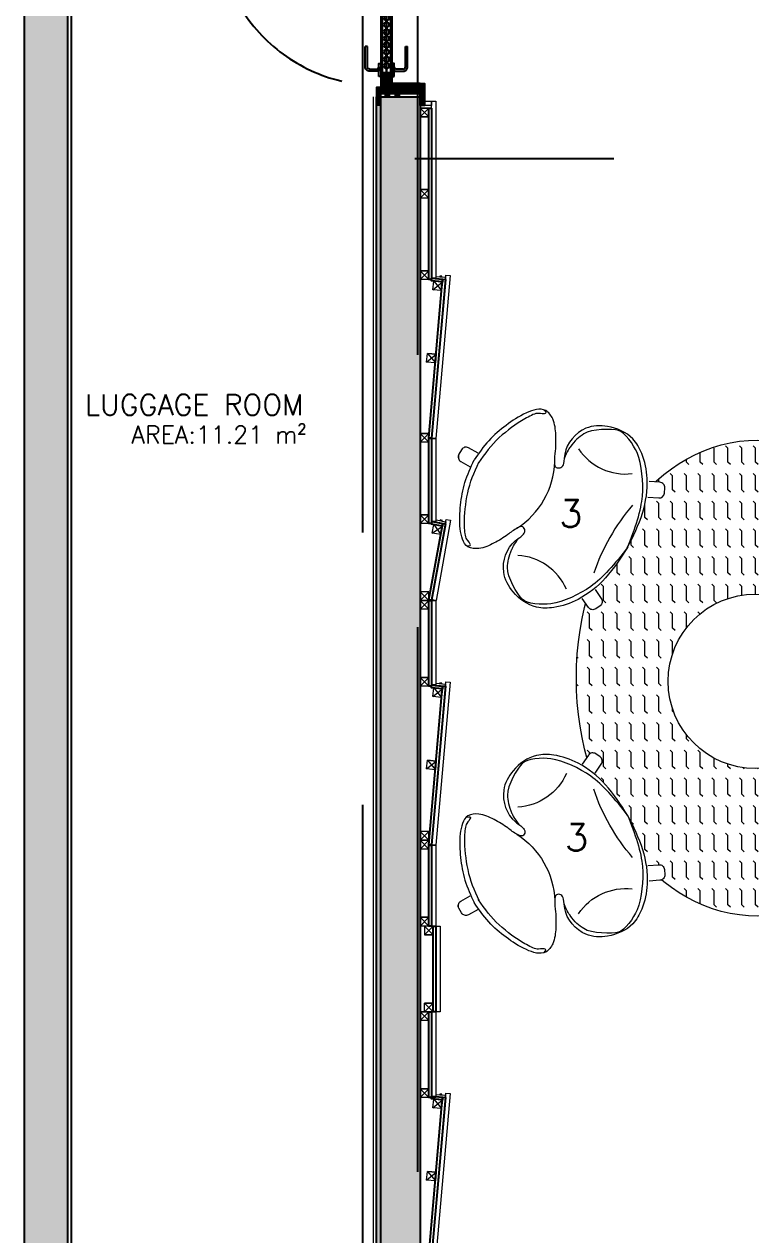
# Model space of a CAD drawing. Extents: x 820 to 5791, y 1495 to 5010.
# Drawn here: x 2574 to 2908, y 2253 to 2808 of the extents above; entities that cross this region are included whole.
import ezdxf
from ezdxf.enums import TextEntityAlignment as Align

# ---------------------------------------------------------------- set-up
doc = ezdxf.new("R2010")
doc.units = 0
doc.header["$LTSCALE"] = 20
for name, pattern in [('ACAD_ISO03W100', [30, 12, -18]), ('CACHE', [0.375, 0.25, -0.125]), ('DASHED', [0.75, 0.5, -0.25]), ('HIDDENX2', [0.75, 0.5, -0.25])]:
    doc.linetypes.add(name, pattern=pattern)
doc.layers.get('0').update_dxf_attribs({"linetype": 'CONTINUOUS', "lineweight": 15})
for name, color, linetype in [('0-HSL-HTC-DOOR', 251, 'CONTINUOUS'), ('0-LNS-PRL-DOOR', 12, 'HIDDENX2'), ('2_V_Wall', 43, 'CONTINUOUS'), ('2_V_Wall_Gasblock', 133, 'CONTINUOUS'), ('2_V_Wall_Gypsumboard_Fire', 232, 'CONTINUOUS'), ('3-OPN-XDR', 3, 'CONTINUOUS'), ('3-OPN-XDR-HARDWARE', 60, 'CONTINUOUS'), ('6_V_Sanitary', 191, 'CONTINUOUS'), ('7_V_Border', 83, 'CONTINUOUS'), ('Alan', 102, 'CONTINUOUS'), ('Kiriş', 7, 'CONTINUOUS'), ('Oda', 7, 'CONTINUOUS'), ('V_KAPLAMA_01', 71, 'CONTINUOUS')]:
    doc.layers.add(name, color=color, linetype=linetype)
for name, color, linetype, lineweight in [('3_V_Profile_Metal', 141, 'CONTINUOUS', 15), ('6_S_Furniture', 155, 'CONTINUOUS', 13), ('_00_TT_PLASTER INTERIOR', 60, 'CONTINUOUS', 0), ('_00_TT_RUG', 20, 'CONTINUOUS', 0), ('_00_TT_WALL LOBBY CERAMIC TILE BIG SIZE', 40, 'CONTINUOUS', 0)]:
    doc.layers.add(name, color=color, linetype=linetype, lineweight=lineweight)
doc.layers.add('_00_TT_AREA', color=140, linetype='CONTINUOUS', plot=False)
doc.styles.get("Standard").update_dxf_attribs({"font": 'txttw.shx'})
pattern_1 = [(135, (-1904.3131, 3446.79513), (-0.449012806, -0.449012806), [])]
pattern_2 = [(135, (-1904.3135, 3433.39654), (-0.449012806, -0.449012806), [])]

# ---------------------------------------------------------------- blocks, each defined once
blk = doc.blocks.new('A$Cb7b47a2f')
at = {"layer": '_00_TT_RUG', "transparency": 33554483}
h = blk.add_hatch(dxfattribs=at)
h.set_pattern_fill('FLEX', color=256)
h.set_pattern_definition([(0, (8995.4445, 35748.9666), (0, 6.35), [6.35, -6.35]), (45, (9001.7945, 35748.9666), (0, 6.35), [1.5875, -5.8052561, 1.5875, -8.9802561])])
edge = h.paths.add_edge_path()
edge.add_ellipse((-109.31, 0), major_axis=(-109.31, 0), ratio=0.762275, start_angle=0, end_angle=360)
at = {"layer": '_00_TT_RUG'}
blk.add_ellipse((-109.31, 0), major_axis=(-109.31, 0), ratio=0.762275, dxfattribs=at)
blk = doc.blocks.new('Poltrona Swan Lintz bege1')
at = {"ltscale": 0.1}
blk.add_wipeout([(0.0317, 0.0614), (0.0258, 0.0756), (0.0117, 0.0814), (-0.0083, 0.0814), (-0.0224, 0.0756), (-0.0283, 0.0614), (-0.0283, 0.0199), (-0.028, 0.0172), (-0.1118, 0.0019), (-0.1862, -0.0265), (-0.2386, -0.0549), (-0.2871, -0.0951), (-0.2972, -0.116), (-0.2982, -0.1245), (-0.2971, -0.1363), (-0.2935, -0.1467), (-0.2859, -0.1603), (-0.2731, -0.1761), (-0.2514, -0.1938), (-0.1978, -0.2262), (-0.1444, -0.2515), (-0.1328, -0.2596), (-0.1294, -0.267), (-0.13, -0.2757), (-0.1359, -0.2837), (-0.1439, -0.2862), (-0.1582, -0.2828), (-0.1731, -0.277), (-0.1969, -0.2673), (-0.2077, -0.2652), (-0.2382, -0.2633), (-0.2548, -0.2649), (-0.268, -0.2683), (-0.285, -0.2744), (-0.3023, -0.2825), (-0.3229, -0.2979), (-0.3372, -0.313), (-0.3473, -0.3275), (-0.3572, -0.3458), (-0.3645, -0.364), (-0.3702, -0.385), (-0.3735, -0.4067), (-0.3747, -0.431), (-0.372, -0.4563), (-0.3635, -0.4823), (-0.3538, -0.5004), (-0.339, -0.5228), (-0.3225, -0.5425), (-0.3016, -0.563), (-0.2793, -0.5797), (-0.2521, -0.5975), (-0.2719, -0.6395), (-0.2741, -0.6478), (-0.2727, -0.6553), (-0.2683, -0.6624), (-0.2624, -0.6661), (-0.2443, -0.6747), (-0.2378, -0.6766), (-0.2291, -0.6756), (-0.2237, -0.6725), (-0.2177, -0.6651), (-0.1999, -0.6276), (-0.1982, -0.623), (-0.1641, -0.6343), (-0.1293, -0.6423), (-0.0978, -0.648), (-0.0554, -0.6525), (0.0017, -0.6553), (0.0629, -0.652), (0.1166, -0.646), (0.1667, -0.6349), (0.2044, -0.6223), (0.2253, -0.6651), (0.2289, -0.6705), (0.2325, -0.6735), (0.2362, -0.6753), (0.2408, -0.6765), (0.2456, -0.6767), (0.252, -0.6747), (0.27, -0.6661), (0.2741, -0.6634), (0.2778, -0.6595), (0.2805, -0.655), (0.2816, -0.6503), (0.2814, -0.6461), (0.2796, -0.6395), (0.2619, -0.6019), (0.2583, -0.5959), (0.2807, -0.5815), (0.2986, -0.5678), (0.3106, -0.557), (0.3271, -0.5417), (0.3468, -0.5167), (0.3585, -0.4996), (0.3662, -0.4843), (0.3741, -0.4608), (0.3783, -0.4373), (0.3782, -0.4251), (0.3777, -0.4114), (0.3756, -0.3962), (0.3732, -0.3843), (0.3702, -0.3728), (0.3634, -0.353), (0.3552, -0.3343), (0.3392, -0.3118), (0.3211, -0.293), (0.3075, -0.2839), (0.2912, -0.2751), (0.2764, -0.2696), (0.2598, -0.2652), (0.2445, -0.2634), (0.2288, -0.2627), (0.2115, -0.2644), (0.1938, -0.2694), (0.1765, -0.277), (0.1638, -0.2821), (0.1555, -0.2844), (0.1506, -0.2851), (0.1448, -0.2848), (0.1394, -0.283), (0.1357, -0.2795), (0.1331, -0.2746), (0.1318, -0.2689), (0.1336, -0.2637), (0.1387, -0.2577), (0.1478, -0.2515), (0.2067, -0.2239), (0.2507, -0.1965), (0.273, -0.1791), (0.2929, -0.1553), (0.3, -0.1398), (0.302, -0.127), (0.3006, -0.116), (0.2973, -0.1065), (0.2902, -0.0951), (0.2796, -0.0836), (0.2554, -0.0635), (0.2253, -0.0436), (0.1858, -0.0242), (0.141, -0.0059), (0.1025, 0.006), (0.0559, 0.0143), (0.0358, 0.0169), (0.0317, 0.0172)], dxfattribs=at).dxf.layer = '6_S_Furniture'
at = {"layer": '6_S_Furniture', "ltscale": 0.2}
for points in [[(0.0317, 0.0199), (0.0317, 0.0614, 0.414214), (0.0117, 0.0814), (-0.0083, 0.0814, 0.414214), (-0.0283, 0.0614), (-0.0283, 0.0199)], [(-0.1999, -0.6276), (-0.2177, -0.6651, -0.414214), (-0.2443, -0.6747), (-0.2624, -0.6661, -0.414214), (-0.2719, -0.6395), (-0.2542, -0.6019)], [(0.2076, -0.6276), (0.2253, -0.6651, 0.414214), (0.252, -0.6747), (0.27, -0.6661, 0.414214), (0.2796, -0.6395), (0.2619, -0.6019)]]:
    blk.add_lwpolyline(points, format="xyb", dxfattribs=at)
at = {"layer": '6_S_Furniture', "ltscale": 0.1}
for centre, radius, start, end in [((0.0017, 0.026), 0.3136, 242.2295, 297.7705), ((-0.4259, -0.4026), 0.2158, 323.4202, 26.6325), ((0.4293, -0.4026), 0.2158, 153.3675, 216.5798), ((0.0017, -1.3703), 0.7926, 79.0911, 100.9089)]:
    blk.add_arc(centre, radius, start, end, dxfattribs=at)
at = {"layer": '6_S_Furniture', "ltscale": 0.2}
blk.add_spline([(0.0017, -0.6553), (-0.141, -0.6399), (-0.2648, -0.5898), (-0.3376, -0.5243), (-0.3692, -0.4665), (-0.3626, -0.3599), (-0.3154, -0.2913), (-0.1898, -0.2696), (-0.1562, -0.2835), (-0.1366, -0.2829), (-0.1286, -0.2685), (-0.1422, -0.2529), (-0.1829, -0.2331), (-0.2363, -0.2038), (-0.2837, -0.1632), (-0.2983, -0.124), (-0.2537, -0.0648), (-0.1739, -0.0204), (-0.0902, 0.0079), (0.0017, 0.0199)], degree=3, dxfattribs=at)
at = {"layer": '6_S_Furniture', "ltscale": 0.1}
blk.add_spline([(0.0017, -0.6553), (0.1444, -0.6399), (0.2682, -0.5898), (0.341, -0.5243), (0.3726, -0.4665), (0.366, -0.3599), (0.3188, -0.2913), (0.1932, -0.2696), (0.1596, -0.2835), (0.14, -0.2829), (0.132, -0.2685), (0.1456, -0.2529), (0.1863, -0.2331), (0.2397, -0.2038), (0.2871, -0.1632), (0.3017, -0.124), (0.2571, -0.0648), (0.1773, -0.0204), (0.0936, 0.0079), (0.0017, 0.0199)], degree=3, dxfattribs=at)
for points, knots in [([(-0.2972, -0.116), (-0.2888, -0.1493), (-0.279, -0.1108), (-0.2658, -0.0914), (-0.2459, -0.0794), (-0.1961, -0.0498), (-0.1597, -0.0342), (-0.0806, -0.0083), (-0.0401, -0.0037), (0.0031, 0), (0.0033, 0), (0.0034, 0)], [1.0460733, 1.0460733, 1.0460733, 1.0460733, 1.094915, 1.094915, 1.148839, 1.148839, 1.278443, 1.278443, 1.4080471, 1.4080471, 1.4084612, 1.4084612, 1.4084612, 1.4084612]), ([(0.3006, -0.116), (0.2922, -0.1493), (0.2824, -0.1108), (0.2692, -0.0914), (0.2493, -0.0794), (0.1995, -0.0498), (0.1631, -0.0342), (0.084, -0.0083), (0.0435, -0.0037), (0.0003, 0), (0.0001, 0), (0, 0)], [1.0460733, 1.0460733, 1.0460733, 1.0460733, 1.094915, 1.094915, 1.148839, 1.148839, 1.278443, 1.278443, 1.4080471, 1.4080471, 1.4084612, 1.4084612, 1.4084612, 1.4084612]), ([(0.0038, -0.6552), (-0.0754, -0.6455), (-0.1492, -0.6303), (-0.2457, -0.5845), (-0.3, -0.5471), (-0.3516, -0.4814), (-0.3769, -0.4279), (-0.3628, -0.3787), (-0.3253, -0.3114), (-0.2736, -0.2854), (-0.2536, -0.2776), (-0.2225, -0.2746), (-0.2023, -0.2726), (-0.1731, -0.277)], [0, 0, 0, 0, 0.1977182, 0.1977182, 0.3954364, 0.3954364, 0.5235526, 0.5235526, 0.6516687, 0.6516687, 0.7247006, 0.7247006, 0.7265872, 0.7265872, 0.7265872, 0.7265872]), ([(-0.0004, -0.6552), (0.0788, -0.6455), (0.1526, -0.6303), (0.2491, -0.5845), (0.3034, -0.5471), (0.355, -0.4814), (0.3803, -0.4279), (0.3663, -0.3787), (0.3287, -0.3114), (0.277, -0.2854), (0.257, -0.2776), (0.2259, -0.2746), (0.2057, -0.2726), (0.1765, -0.277)], [0, 0, 0, 0, 0.1977182, 0.1977182, 0.3954364, 0.3954364, 0.5235526, 0.5235526, 0.6516687, 0.6516687, 0.7247006, 0.7247006, 0.7265872, 0.7265872, 0.7265872, 0.7265872])]:
    blk.add_open_spline(points, degree=3, knots=knots, dxfattribs=at)
blk = doc.blocks.new('A$C30870bd7')
at = {"ltscale": 0.1}
blk.add_wipeout([(0, -40.05), (1.53, -40.02), (2.37, -39.99), (3.6, -39.9), (5.18, -39.72), (7.51, -39.35), (9.11, -39.01), (11.01, -38.51), (12.27, -38.13), (14.16, -37.48), (17.15, -36.21), (19.29, -35.1), (21.53, -33.78), (23.61, -32.4), (25.7, -30.74), (27.86, -28.8), (30.02, -26.53), (31.53, -24.7), (32.98, -22.77), (34.38, -20.56), (35.53, -18.51), (36.7, -16.11), (37.46, -14.14), (38.25, -12.02), (38.94, -9.36), (39.53, -6.51), (39.86, -3.92), (40.08, -0.01), (39.94, 3.06), (39.55, 6.41), (38.75, 10.07), (37.58, 13.88), (36.11, 17.37), (34.5, 20.31), (33, 22.69), (31.11, 25.16), (29.11, 27.52), (26.27, 30.28), (23.04, 32.75), (21.03, 34.09), (17.86, 35.82), (15.6, 36.89), (12.98, 37.89), (10.61, 38.64), (7.29, 39.38), (4.81, 39.75), (1.82, 40), (-1.27, 40.05), (-4.84, 39.78), (-7.75, 39.3), (-10.41, 38.67), (-14.33, 37.42), (-17.15, 36.18), (-19.47, 35.03), (-21.65, 33.71), (-23.71, 32.25), (-25.79, 30.7), (-28.2, 28.45), (-30.18, 26.36), (-31.96, 24.17), (-33.27, 22.37), (-34.49, 20.36), (-35.79, 17.91), (-37.2, 14.81), (-38.08, 12.43), (-39.06, 8.85), (-39.37, 7.24), (-39.82, 4.39), (-40.03, 1.69), (-40.04, -1.17), (-39.86, -4.01), (-39.51, -6.68), (-39, -9.1), (-38.36, -11.57), (-37.76, -13.35), (-36.88, -15.64), (-36.07, -17.45), (-35.16, -19.2), (-34.17, -20.92), (-32.92, -22.81), (-31.7, -24.51), (-30.34, -26.14), (-28.9, -27.73), (-26.94, -29.67), (-24.83, -31.45), (-22.38, -33.24), (-19.54, -35.01), (-17.32, -36.12), (-15.2, -37.08), (-12.7, -38.01), (-9.56, -38.92), (-6.42, -39.55), (-3.35, -39.92), (-1.3, -40.04)], dxfattribs=at).dxf.layer = '6_S_Furniture'
at = {"layer": '6_S_Furniture', "ltscale": 0.1}
blk.add_circle((0, 0), 40.05, dxfattribs=at)
blk = doc.blocks.new('926.20.803_p')
at = {"layer": '3-OPN-XDR-HARDWARE'}
for points in [[(-0.35, -0.61), (-0.35, -3.71), (-0.05, -3.71), (-0.05, -0.7)], [(0.35, -0.61), (0.35, -3.71), (0.05, -3.71), (0.05, -0.7)]]:
    blk.add_lwpolyline(points, dxfattribs=at)
for radius in [0.7, 0.4]:
    blk.add_circle((0, 0), radius, dxfattribs=at)
blk = doc.blocks.new('kulp')
at = {"layer": '3-OPN-XDR-HARDWARE'}
for p, q in [((-10.8, 6.2), (-10.8, 7.2)), ((0.75, 1), (-0.75, 1))]:
    blk.add_line(p, q, dxfattribs=at)
for points in [[(-0.5, 5.2), (-0.5, 5.2), (-0.5, 2, -0.414214), (-1.5, 1), (-1.5, 1), (0.5, 1), (0.5, 5.2, 0.414214), (-1.5, 7.2), (-10.8, 7.2)], [(-0.5, 5.2), (-0.5, 5.2), (-0.5, 5.2, 0.414214), (-1.5, 6.2), (-10.8, 6.2)]]:
    blk.add_lwpolyline(points, format="xyb", dxfattribs=at)
blk.add_lwpolyline([(3, 1), (-3, 1), (-3, 0), (3, 0)], close=True, dxfattribs=at)
blk = doc.blocks.new('KAPI-18')
at = {"layer": '0-HSL-HTC-DOOR'}
h = blk.add_hatch(dxfattribs=at)
h.set_pattern_fill('ANSI31', color=256, scale=0.2, angle=90, style=0)
h.set_pattern_definition(pattern_2)
h.paths.add_polyline_path([(-1362.8, 9605.06), (-1362.8, 9604.06), (-1365.5, 9604.06), (-1365.49, 9612.06), (-1363.49, 9612.06), (-1363.5, 9605.06)])
h = blk.add_hatch(dxfattribs=at)
h.set_pattern_fill('ANSI31', color=256, scale=0.2, angle=90, style=0)
h.set_pattern_definition([(135, (-1910.3095, 3433.39654), (-0.449012806, -0.449012806), [])])
h.paths.add_polyline_path([(-1345.49, 9604.06), (-1345.49, 9602.26), (-1343.49, 9602.26), (-1343.49, 9612.26), (-1345.49, 9612.26), (-1345.49, 9605.06), (-1346.19, 9605.06), (-1346.19, 9604.06)])
h = blk.add_hatch(dxfattribs=at)
h.set_pattern_fill('ANSI31', color=256, scale=0.2, angle=90, style=0)
h.set_pattern_definition(pattern_2)
h.paths.add_polyline_path([(-1363.5, 9606.86), (-1345.49, 9606.86), (-1345.49, 9605.06), (-1346.49, 9605.06), (-1346.49, 9604.06), (-1345.49, 9604.06), (-1345.49, 9602.26), (-1357.8, 9602.26), (-1357.8, 9602.66), (-1357.3, 9602.66), (-1357.3, 9603.06), (-1357.8, 9603.06), (-1357.8, 9603.46), (-1363.5, 9603.46), (-1363.5, 9604.06), (-1362.5, 9604.06), (-1362.5, 9605.06), (-1363.5, 9605.06)])
h = blk.add_hatch(dxfattribs=at)
h.set_pattern_fill('ANSI31', color=256, scale=0.2, angle=90, style=0)
h.set_pattern_definition(pattern_2)
h.paths.add_polyline_path([(-1362.9, 9603.16), (-1362.9, 9597.16), (-1359.1, 9597.16), (-1359.1, 9603.16), (-1362.65, 9603.16)])
h = blk.add_hatch(dxfattribs=at)
h.set_pattern_fill('ANSI31', color=256, scale=0.2, angle=90, style=0)
h.set_pattern_definition(pattern_1)
h.paths.add_polyline_path([(-1359.1, 9528.56), (-1362.9, 9528.56), (-1362.9, 9534.56), (-1359.1, 9534.56)])
h = blk.add_hatch(dxfattribs=at)
h.set_pattern_fill('ANSI31', color=256, scale=0.2, angle=90, style=0)
h.set_pattern_definition(pattern_1)
h.paths.add_polyline_path([(-1363.5, 9526.66), (-1363.49, 9519.66), (-1365.49, 9519.66), (-1365.5, 9527.66), (-1363.5, 9527.66), (-1362.8, 9527.66), (-1362.8, 9526.66)])
h = blk.add_hatch(dxfattribs=at)
h.set_pattern_fill('ANSI31', color=256, scale=0.2, angle=90, style=0)
h.set_pattern_definition(pattern_1)
h.paths.add_polyline_path([(-1363.5, 9524.86), (-1345.49, 9524.86), (-1345.49, 9526.66), (-1346.49, 9526.66), (-1346.49, 9527.66), (-1345.49, 9527.66), (-1345.49, 9529.46), (-1357.8, 9529.46), (-1357.8, 9529.06), (-1357.3, 9529.06), (-1357.3, 9528.66), (-1357.8, 9528.66), (-1357.8, 9528.26), (-1363.5, 9528.26), (-1363.5, 9527.66), (-1362.5, 9527.66), (-1362.5, 9526.66), (-1363.5, 9526.66), (-1363.49, 9524.86)])
h = blk.add_hatch(dxfattribs=at)
h.set_pattern_fill('ANSI31', color=256, scale=0.2, angle=90, style=0)
h.set_pattern_definition([(135, (-1910.3095, 3446.79513), (-0.449012806, -0.449012806), [])])
h.paths.add_polyline_path([(-1345.49, 9527.66), (-1345.49, 9529.46), (-1343.99, 9529.46), (-1343.99, 9519.46), (-1345.49, 9519.46), (-1345.49, 9526.66), (-1346.19, 9526.66), (-1346.19, 9527.66)])
at = {"color": 44}
blk.add_lwpolyline([(-1358.4, 9528.56), (-1358.4, 9534.56)], dxfattribs=at)
blk.add_lwpolyline([(-1358.4, 9528.56), (-1358.4, 9534.56)], dxfattribs=at)
at = {"layer": '0-HSL-HTC-DOOR'}
for centre in [(-1360.88, 9594.11), (-1360.88, 9591.01), (-1360.88, 9587.75), (-1360.88, 9584.65), (-1360.88, 9581.55), (-1360.88, 9578.45), (-1360.88, 9575.18), (-1360.88, 9572.08), (-1360.88, 9568.98), (-1360.88, 9565.72), (-1360.88, 9562.62), (-1360.88, 9559.52), (-1360.88, 9556.42), (-1360.88, 9553.15), (-1360.88, 9550.05), (-1360.88, 9550.05), (-1360.88, 9546.95), (-1360.88, 9543.69), (-1360.88, 9540.59), (-1360.88, 9540.59)]:
    blk.add_circle(centre, 1.25, dxfattribs=at)
at = {"layer": '3-OPN-XDR'}
for points in [[(-1362.8, 9605.06), (-1362.8, 9604.06), (-1365.5, 9604.06), (-1365.49, 9612.06), (-1363.49, 9612.06), (-1363.5, 9605.06)], [(-1363.5, 9606.86), (-1345.49, 9606.86), (-1345.49, 9605.06), (-1346.49, 9605.06), (-1346.49, 9604.06), (-1345.49, 9604.06), (-1345.49, 9602.26), (-1357.8, 9602.26), (-1357.8, 9602.66), (-1357.3, 9602.66), (-1357.3, 9603.06), (-1357.8, 9603.06), (-1357.8, 9603.46), (-1363.5, 9603.46), (-1363.5, 9604.06), (-1362.5, 9604.06), (-1362.5, 9605.06), (-1363.5, 9605.06)], [(-1361.5, 9606.86), (-1361.5, 9608.36), (-1359.5, 9608.36), (-1359.5, 9606.86)], [(-1357, 9606.86), (-1357, 9608.36), (-1355, 9608.36), (-1355, 9606.86)], [(-1359.1, 9597.16), (-1359.1, 9603.16), (-1362.9, 9603.16), (-1362.9, 9597.16)], [(-1362.9, 9603.16), (-1362.9, 9597.16), (-1359.1, 9597.16), (-1359.1, 9603.16), (-1362.65, 9603.16)], [(-1359.1, 9528.56), (-1362.9, 9528.56), (-1362.9, 9534.56), (-1359.1, 9534.56)], [(-1363.5, 9524.86), (-1345.49, 9524.86), (-1345.49, 9526.66), (-1346.49, 9526.66), (-1346.49, 9527.66), (-1345.49, 9527.66), (-1345.49, 9529.46), (-1357.8, 9529.46), (-1357.8, 9529.06), (-1357.3, 9529.06), (-1357.3, 9528.66), (-1357.8, 9528.66), (-1357.8, 9528.26), (-1363.5, 9528.26), (-1363.5, 9527.66), (-1362.5, 9527.66), (-1362.5, 9526.66), (-1363.5, 9526.66), (-1363.49, 9524.86)], [(-1345.49, 9527.66), (-1345.49, 9529.46), (-1343.99, 9529.46), (-1343.99, 9519.46), (-1345.49, 9519.46), (-1345.49, 9526.66), (-1346.19, 9526.66), (-1346.19, 9527.66), (-1345.49, 9527.66)], [(-1361.5, 9523.36), (-1361.5, 9524.86), (-1359.5, 9524.86), (-1359.5, 9523.36)], [(-1357, 9523.36), (-1357, 9524.86), (-1355, 9524.86), (-1355, 9523.36)]]:
    blk.add_lwpolyline(points, close=True, dxfattribs=at)
for points in [[(-1345.49, 9604.06), (-1345.49, 9602.26), (-1343.49, 9602.26), (-1343.49, 9612.26), (-1345.49, 9612.26), (-1345.49, 9605.06), (-1346.19, 9605.06), (-1346.19, 9604.06), (-1345.49, 9604.06)], [(-1359.5, 9608.36), (-1361.5, 9606.86)], [(-1359.5, 9606.86), (-1361.5, 9608.36)], [(-1355, 9608.36), (-1357, 9606.86)], [(-1355, 9606.86), (-1357, 9608.36)], [(-1363.5, 9528.56), (-1363.5, 9603.16)], [(-1358.4, 9603.16), (-1358.4, 9603.16), (-1363.5, 9603.16)], [(-1362.9, 9528.56), (-1362.9, 9603.16)], [(-1359.1, 9603.16), (-1362.9, 9603.16)], [(-1359.1, 9528.56), (-1359.1, 9603.16)], [(-1358.4, 9528.56), (-1358.4, 9603.16)], [(-1357.8, 9602.26), (-1357.8, 9602.76)], [(-1359.1, 9534.56), (-1362.9, 9534.56)], [(-1363.5, 9526.66), (-1363.49, 9519.66), (-1365.49, 9519.66), (-1365.5, 9527.66), (-1363.5, 9527.66), (-1362.8, 9527.66), (-1362.8, 9526.66), (-1363.5, 9526.66)], [(-1358.4, 9528.56), (-1358.4, 9528.56), (-1363.5, 9528.56)], [(-1357.8, 9528.76), (-1357.8, 9528.26)], [(-1359.5, 9524.86), (-1361.5, 9523.36)], [(-1359.5, 9523.36), (-1361.5, 9524.86)], [(-1355, 9524.86), (-1357, 9523.36)], [(-1355, 9523.36), (-1357, 9524.86)], [(-1345.49, 9524.86), (-1345.49, 9526.66)]]:
    blk.add_lwpolyline(points, dxfattribs=at)
at = {"layer": '3-OPN-XDR', "color": 252}
blk.add_lwpolyline([(-1359.1, 9534.56), (-1362.9, 9534.56)], dxfattribs=at)
at = {"layer": '3-OPN-XDR-HARDWARE', "lineweight": 5}
for points in [[(-1357.4, 9602.86), (-1357.4, 9602.76), (-1357.8, 9602.76), (-1357.8, 9602.36), (-1358.3, 9602.36), (-1358.4, 9602.56), (-1358.4, 9602.86), (-1358.4, 9603.16), (-1358.3, 9603.36), (-1357.8, 9603.36), (-1357.8, 9602.96), (-1357.4, 9602.96)], [(-1357.8, 9528.76), (-1357.4, 9528.76), (-1357.4, 9528.96), (-1357.8, 9528.96), (-1357.8, 9529.36), (-1358.3, 9529.36), (-1358.4, 9529.16), (-1358.4, 9528.56), (-1358.3, 9528.36), (-1357.8, 9528.36)]]:
    blk.add_lwpolyline(points, close=True, dxfattribs=at)
at = {"xscale": -1, "rotation": 90}
blk.add_blockref('926.20.803_p', (-1364.2, 9528.41), dxfattribs=at)
at = {"layer": '3-OPN-XDR-HARDWARE', "linetype": 'DASHED', "ltscale": 0.1, "rotation": 89.99999999999999}
blk.add_blockref('kulp', (-1363.5, 9596.07), dxfattribs=at)
at = {"layer": '3-OPN-XDR-HARDWARE', "linetype": 'DASHED', "ltscale": 0.1, "xscale": -1, "rotation": 270}
blk.add_blockref('kulp', (-1358.4, 9596.07), dxfattribs=at)

msp = doc.modelspace()

# ---------------------------------------------------------------- hatches: boundary and pattern name
at = {"layer": '2_V_Wall_Gasblock'}
h = msp.add_hatch(dxfattribs=at)
h.set_pattern_fill('DASH', color=256, style=0)
h.set_pattern_definition([(0, (5164.5872, -4629.65), (3.175, 3.175), [3.175, -3.175])])
h.paths.add_polyline_path([(2574.18, 2120.04), (2594.18, 2120.04), (2594.18, 2926.55), (2574.18, 2926.55)])

# ---------------------------------------------------------------- linework, layer by layer
at = {"layer": '0-LNS-PRL-DOOR', "ltscale": 10}
msp.add_lwpolyline([(2737.14, 2854.99), (2662.39, 2854.99, 0.41695), (2737.84, 2780.25)], format="xyb", dxfattribs=at)
at = {"layer": '2_V_Wall'}
msp.add_lwpolyline([(2574.18, 2120.04), (2594.18, 2120.04), (2594.18, 2926.55), (2574.18, 2926.55)], close=True, dxfattribs=at)
at = {"layer": '2_V_Wall_Gypsumboard_Fire'}
for points in [[(2761.09, 2769.89), (2761.09, 2691.19), (2759.84, 2691.19), (2759.84, 2769.89)], [(2766.07, 2690.08), (2761.04, 2690.52), (2761.15, 2691.76), (2766.18, 2691.32)], [(2767.43, 2504.44), (2761.09, 2431.6), (2759.84, 2431.7), (2766.18, 2504.55)], [(2766.07, 2503.31), (2761.04, 2503.74), (2761.15, 2504.99), (2766.18, 2504.55)], [(2761.09, 2431.41), (2761.09, 2394.35), (2759.84, 2394.35), (2759.84, 2431.41)], [(2763.09, 2394.35), (2763.09, 2355), (2761.84, 2355), (2761.84, 2394.35)], [(2761.08, 2354.88), (2761.08, 2315.64), (2759.83, 2315.64), (2759.83, 2354.88)], [(2767.43, 2315.67), (2761.09, 2242.82), (2759.84, 2242.93), (2766.18, 2315.78)], [(2766.07, 2314.53), (2761.04, 2314.97), (2761.15, 2316.22), (2766.18, 2315.78)]]:
    msp.add_lwpolyline(points, close=True, dxfattribs=at)
at = {"layer": '3_V_Profile_Metal'}
for points in [[(2755.84, 2765.89), (2755.84, 2769.89), (2759.84, 2769.89), (2759.84, 2765.89), (2755.84, 2765.89), (2759.84, 2769.89), (2755.84, 2769.89), (2759.84, 2765.89)], [(2755.84, 2728.54), (2755.84, 2732.54), (2759.84, 2732.54), (2759.84, 2728.54), (2755.84, 2728.54), (2759.84, 2732.54), (2755.84, 2732.54), (2759.84, 2728.54)], [(2755.84, 2691.19), (2755.84, 2695.19), (2759.84, 2695.19), (2759.84, 2691.19), (2755.84, 2691.19), (2759.84, 2695.19), (2755.84, 2695.19), (2759.84, 2691.19)], [(2761.74, 2686.44), (2762.09, 2690.42), (2766.07, 2690.08), (2765.73, 2686.09), (2761.74, 2686.44), (2766.07, 2690.08), (2762.09, 2690.42), (2765.73, 2686.09)], [(2755.84, 2504.41), (2755.84, 2508.41), (2759.84, 2508.41), (2759.84, 2504.41), (2755.84, 2504.41), (2759.84, 2508.41), (2755.84, 2508.41), (2759.84, 2504.41)], [(2761.74, 2499.67), (2762.09, 2503.65), (2766.07, 2503.31), (2765.73, 2499.32), (2761.74, 2499.67), (2766.07, 2503.31), (2762.09, 2503.65), (2765.73, 2499.32)], [(2758.85, 2466.48), (2759.2, 2470.47), (2763.18, 2470.12), (2762.84, 2466.14), (2758.85, 2466.48), (2763.18, 2470.12), (2759.2, 2470.47), (2762.84, 2466.14)], [(2755.84, 2437.7), (2755.84, 2433.7), (2759.84, 2433.7), (2759.84, 2437.7), (2755.84, 2437.7), (2759.84, 2433.7), (2755.84, 2433.7), (2759.84, 2437.7)], [(2755.84, 2429.7), (2755.84, 2433.7), (2759.84, 2433.7), (2759.84, 2429.7), (2755.84, 2429.7), (2759.84, 2433.7), (2755.84, 2433.7), (2759.84, 2429.7)], [(2755.84, 2394.35), (2755.84, 2398.35), (2759.84, 2398.35), (2759.84, 2394.35), (2755.84, 2394.35), (2759.84, 2398.35), (2755.84, 2398.35), (2759.84, 2394.35)], [(2757.84, 2394.35), (2757.84, 2390.35), (2761.84, 2390.35), (2761.84, 2394.35), (2757.84, 2394.35), (2761.84, 2390.35), (2757.84, 2390.35), (2761.84, 2394.35)], [(2757.84, 2355), (2757.84, 2359), (2761.84, 2359), (2761.84, 2355), (2757.84, 2355), (2761.84, 2359), (2757.84, 2359), (2761.84, 2355)], [(2755.84, 2351), (2755.84, 2355), (2759.84, 2355), (2759.84, 2351), (2755.84, 2351), (2759.84, 2355), (2755.84, 2355), (2759.84, 2351)], [(2755.84, 2315.64), (2755.84, 2319.64), (2759.84, 2319.64), (2759.84, 2315.64), (2755.84, 2315.64), (2759.84, 2319.64), (2755.84, 2319.64), (2759.84, 2315.64)], [(2761.74, 2310.9), (2762.09, 2314.88), (2766.07, 2314.53), (2765.73, 2310.55), (2761.74, 2310.9), (2766.07, 2314.53), (2762.09, 2314.88), (2765.73, 2310.55)], [(2758.85, 2277.71), (2759.2, 2281.69), (2763.19, 2281.35), (2762.84, 2277.36), (2758.85, 2277.71), (2763.19, 2281.35), (2759.2, 2281.69), (2762.84, 2277.36)]]:
    msp.add_lwpolyline(points, dxfattribs=at)
msp.add_lwpolyline([(2755.84, 2765.9), (2759.84, 2765.9), (2759.84, 2732.54), (2755.84, 2732.54)], close=True, dxfattribs=at)
at = {"layer": '7_V_Border', "linetype": 'ACAD_ISO03W100'}
msp.add_lwpolyline([(3705.18, 2906.55), (3444.69, 2906.55), (3444.69, 2746.55), (2753.39, 2746.55)], dxfattribs=at)
at = {"layer": '_00_TT_AREA'}
msp.add_lwpolyline([(2728.09, 2915.05), (2595.68, 2915.05), (2595.68, 2121.54), (2728.09, 2121.54), (2728.09, 2201.54), (2737.84, 2201.55), (2737.84, 2776.54), (2740.46, 2776.54), (2740.46, 2858.54), (2737.84, 2858.55), (2737.84, 2905.05), (2728.09, 2905.05)], close=True, dxfattribs=at)
at = {"layer": '_00_TT_PLASTER INTERIOR'}
msp.add_lwpolyline([(2734.34, 2775.03), (2734.34, 2201.55), (2728.09, 2201.54), (2728.09, 2121.54), (2595.68, 2121.54), (2595.68, 2915.05), (2728.09, 2915.05), (2728.09, 2905.05), (2734.34, 2905.05), (2734.34, 2860.05)], dxfattribs=at)
at = {"layer": '_00_TT_WALL LOBBY CERAMIC TILE BIG SIZE'}
for points in [[(2757.84, 2771.14), (2757.84, 2773.14), (2761.09, 2773.14), (2761.09, 2771.14)], [(2761.09, 2773.14), (2763.09, 2773.14), (2763.09, 2691.76), (2761.09, 2691.76)], [(2763.08, 2691.59), (2763.17, 2692.59), (2767.51, 2692.21), (2767.43, 2691.21)], [(2763.08, 2431.42), (2761.09, 2431.6), (2767.6, 2506.43), (2769.59, 2506.26)], [(2763.08, 2504.82), (2763.17, 2505.82), (2767.51, 2505.44), (2767.43, 2504.44)], [(2761.09, 2431.41), (2763.09, 2431.41), (2763.09, 2394.35), (2761.09, 2394.35)], [(2763.09, 2394.35), (2765.09, 2394.35), (2765.09, 2355), (2763.09, 2355)], [(2761.08, 2355), (2763.08, 2355), (2763.08, 2315.64), (2761.08, 2315.64)], [(2763.08, 2242.65), (2761.09, 2242.82), (2767.6, 2317.66), (2769.59, 2317.49)], [(2763.08, 2316.05), (2763.17, 2317.04), (2767.51, 2316.67), (2767.43, 2315.67)]]:
    msp.add_lwpolyline(points, close=True, dxfattribs=at)
at = {"layer": '_00_TT_WALL LOBBY CERAMIC TILE BIG SIZE', "color": 6}
for points in [[(2764.87, 2692.74), (2764.84, 2692.44), (2765.84, 2692.36), (2765.87, 2692.66)], [(2764.87, 2505.97), (2764.84, 2505.67), (2765.84, 2505.58), (2765.87, 2505.88)], [(2764.87, 2317.2), (2764.84, 2316.9), (2765.84, 2316.81), (2765.87, 2317.11)]]:
    msp.add_lwpolyline(points, close=True, dxfattribs=at)

# ---------------------------------------------------------------- block references
at = {"rotation": 90}
msp.add_blockref('A$Cb7b47a2f', (2910.87, 2617.47), dxfattribs=at)
at = {"layer": '6_V_Sanitary', "xscale": -1, "rotation": 180}
msp.add_blockref('KAPI-18', (4101.34, 12383.41), dxfattribs=at)

# ---------------------------------------------------------------- texts
at = {"layer": 'Alan'}
msp.add_text('AREA:11.21 m²', height=8, dxfattribs=at).set_placement((2663.56, 2615.95), align=Align.CENTER)
at = {"layer": 'Oda'}
msp.add_text('LUGGAGE ROOM', height=9.6, dxfattribs=at).set_placement((2652.18, 2628.87), align=Align.CENTER)

# ---------------------------------------------------------------- next in the draw order: block references
at = {"layer": '6_S_Furniture', "ltscale": 0.1, "xscale": 120, "yscale": 120, "zscale": 120, "rotation": 60.29998161930316}
msp.add_blockref('Poltrona Swan Lintz bege1', (2782.62, 2606.97), dxfattribs=at)

# ---------------------------------------------------------------- next in the draw order: hatches: boundary and pattern name
at = {"layer": '2_V_Wall_Gasblock'}
h = msp.add_hatch(dxfattribs=at)
h.set_pattern_fill('DASH', color=256, style=0)
h.set_pattern_definition([(0, (-86493.855, 6132.47), (3.175, 3.175), [3.175, -3.175])])
h.paths.add_polyline_path([(2735.84, 2775.03), (2755.84, 2775.03), (2755.84, 2200.04), (2735.84, 2200.04)])

# ---------------------------------------------------------------- next in the draw order: linework, layer by layer
at = {"layer": '2_V_Wall'}
msp.add_lwpolyline([(2735.84, 2775.03), (2755.84, 2775.03), (2755.84, 2200.04), (2735.84, 2200.04)], close=True, dxfattribs=at)
at = {"layer": '2_V_Wall_Gypsumboard_Fire'}
for points in [[(2767.43, 2691.21), (2761.09, 2618.37), (2759.84, 2618.48), (2766.18, 2691.32)], [(2761.09, 2618.37), (2761.09, 2579.13), (2759.84, 2579.13), (2759.84, 2618.37)], [(2767.53, 2579.02), (2761.15, 2543.97), (2759.92, 2544.19), (2766.3, 2579.24)], [(2766.07, 2578.01), (2761.11, 2578.92), (2761.33, 2580.15), (2766.3, 2579.24)], [(2761.09, 2543.77), (2761.09, 2504.53), (2759.84, 2504.53), (2759.84, 2543.77)]]:
    msp.add_lwpolyline(points, close=True, dxfattribs=at)
at = {"layer": '3_V_Profile_Metal'}
for points in [[(2758.85, 2653.25), (2759.2, 2657.24), (2763.18, 2656.89), (2762.84, 2652.91), (2758.85, 2653.25), (2763.18, 2656.89), (2759.2, 2657.24), (2762.84, 2652.91)], [(2755.84, 2616.48), (2755.84, 2620.48), (2759.84, 2620.48), (2759.84, 2616.48), (2755.84, 2616.48), (2759.84, 2620.48), (2755.84, 2620.48), (2759.84, 2616.48)], [(2755.84, 2579.12), (2755.84, 2583.12), (2759.84, 2583.12), (2759.84, 2579.12), (2755.84, 2579.12), (2759.84, 2583.12), (2755.84, 2583.12), (2759.84, 2579.12)], [(2761.42, 2574.8), (2762.14, 2578.73), (2766.07, 2578.01), (2765.36, 2574.08), (2761.42, 2574.8), (2766.07, 2578.01), (2762.14, 2578.73), (2765.36, 2574.08)], [(2755.84, 2547.77), (2755.84, 2543.77), (2759.84, 2543.77), (2759.84, 2547.77), (2755.84, 2547.77), (2759.84, 2543.77), (2755.84, 2543.77), (2759.84, 2547.77)], [(2755.84, 2539.77), (2755.84, 2543.77), (2759.84, 2543.77), (2759.84, 2539.77), (2755.84, 2539.77), (2759.84, 2543.77), (2755.84, 2543.77), (2759.84, 2539.77)]]:
    msp.add_lwpolyline(points, dxfattribs=at)
at = {"layer": '_00_TT_WALL LOBBY CERAMIC TILE BIG SIZE'}
for points in [[(2763.08, 2618.19), (2761.09, 2618.37), (2767.6, 2693.21), (2769.59, 2693.03)], [(2761.09, 2618.19), (2763.09, 2618.19), (2763.09, 2580.15), (2761.09, 2580.15)], [(2763.15, 2543.78), (2761.18, 2544.14), (2767.88, 2580.99), (2769.85, 2580.63)], [(2763.03, 2579.84), (2763.21, 2580.82), (2767.71, 2580), (2767.53, 2579.02)], [(2761.09, 2543.77), (2763.09, 2543.77), (2763.09, 2505.06), (2761.09, 2505.06)]]:
    msp.add_lwpolyline(points, close=True, dxfattribs=at)
at = {"layer": '_00_TT_WALL LOBBY CERAMIC TILE BIG SIZE', "color": 6}
msp.add_lwpolyline([(2765.12, 2580.78), (2765.07, 2580.48), (2766.05, 2580.3), (2766.11, 2580.6)], close=True, dxfattribs=at)
at = {"layer": 'Kiriş', "color": 4, "linetype": 'CACHE', "lineweight": -3, "ltscale": 50}
msp.add_lwpolyline([(2754.59, 2200.04), (2729.59, 2200.04), (2729.59, 2906.55), (2754.59, 2906.55)], close=True, dxfattribs=at)

# ---------------------------------------------------------------- next in the draw order: block references
at = {"rotation": 90}
msp.add_blockref('A$C30870bd7', (2909.72, 2506.71), dxfattribs=at)

# ---------------------------------------------------------------- next in the draw order: texts
at = {"layer": 'V_KAPLAMA_01', "insert": (2819.64, 2589.97), "char_height": 12.5, "attachment_point": 1}
msp.add_mtext_dynamic_manual_height_columns('3', width=24.7366, gutter_width=12.5, heights=[0], dxfattribs=at)

# ---------------------------------------------------------------- next in the draw order: linework, layer by layer
at = {"layer": '_00_TT_AREA'}
msp.add_lwpolyline([(3753.68, 2904.97), (2861.67, 2904.97), (2861.67, 2906.55), (2767.15, 2906.55), (2767.14, 2905.03), (2755.84, 2905.03), (2755.84, 2858.54), (2740.46, 2858.54), (2740.46, 2776.54), (2755.84, 2776.54), (2755.84, 2201.55), (2771.09, 2201.54), (2771.09, 2100.04), (3403.39, 2100.04)], dxfattribs=at)

# ---------------------------------------------------------------- next in the draw order: block references
at = {"layer": '6_S_Furniture', "ltscale": 0.1, "xscale": -120, "yscale": 120, "zscale": 120, "rotation": 119.7000183806968}
msp.add_blockref('Poltrona Swan Lintz bege1', (2782.62, 2406.46), dxfattribs=at)

# ---------------------------------------------------------------- next in the draw order: texts
at = {"layer": 'V_KAPLAMA_01', "insert": (2822.31, 2441.32), "char_height": 12.5, "attachment_point": 1}
msp.add_mtext_dynamic_manual_height_columns('3', width=24.7366, gutter_width=12.5, heights=[0], dxfattribs=at)

doc.saveas('drawing.dxf')
